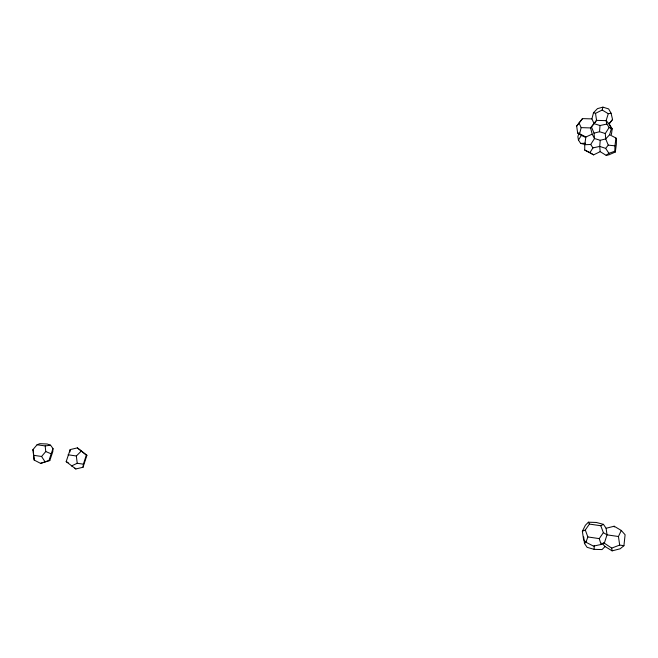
<?xml version="1.0" encoding="UTF-8"?>
<svg xmlns="http://www.w3.org/2000/svg" width="658" height="658" viewBox="0 0 658 658"><rect width="100%" height="100%" fill="white"/><g stroke="black" fill="none" stroke-linecap="round" stroke-linejoin="round"><path stroke-width="0.99" d="M592.159 134.142L594.503 138.525L600.228 140.286L605.705 138.912L609.653 134.734L615.962 138.032L616.456 138.887L616.349 144.267L615.337 152.014L608.954 154.794L606.191 155.362L600.17 151.661L593.606 154.86L584.74 150.082L584.748 144.719L585.867 136.996L592.159 134.142L590.613 127.932L596.551 120.365L595.531 113.341L593.516 112.724L591.904 118.892L594.042 123.49M606.108 528.267L607.013 534.847L604.431 542.834L601.083 544.479L593.475 546.115L585.941 542.225L583.588 539.741L582.379 531.253L585.365 525.281L588.392 522.197L596.288 522.46L603.427 524.352L606.108 528.267L614.153 526.227L621.275 530.455L625.1 534.757L623.924 545.696L620.157 548.797L612.121 550.853L605.08 546.551L602.029 549.578L594.158 549.356L594.19 545.498M615.337 152.014L614.843 151.233L614.942 145.829L615.962 138.032M52.994 448.55L52.796 451.676L49.802 460.567L40.599 463.372L34.191 460.082L32.9 449.661L37.078 444.767L39.825 443.681L47.195 444.002L50.559 445.219L52.994 448.55L48.972 460.468L40.599 463.372M584.748 144.719L590.695 144.489L594.503 138.525L594.018 133.146L599.52 131.732L600.022 125.53L606.873 124.041L609.152 127.496L611.348 128.598L609.653 134.734M600.228 140.286L599.726 146.413L600.17 151.661M69.945 451.956L70.167 449.587L77.373 447.892L86.914 455.254L83.031 467.254L75.835 468.965L66.178 461.645L70.167 449.587M83.031 467.254L83.393 464.17L86.321 455.122L77.373 447.892M611.43 134.503L612.195 128.754L608.971 123.794L612.557 119.501L611.068 113.209L608.642 108.924L602.925 107.147L597.472 108.628L593.516 112.724M585.867 136.996L579.599 133.722L581.154 127.627L579.056 123.03L582.486 118.621L591.904 118.892M595.531 113.341L602.177 110.018L602.925 107.147M579.048 132.858L577.864 136.7L578.456 140.072L580.669 143.419L585.011 144.464M611.068 113.209L608.272 113.694L606.108 120.644L606.873 124.041M585.941 542.225L587.849 536.944L585.299 530.019L589.412 524.089L588.392 522.197M623.924 545.696L619.68 545.087L618.454 536.517L621.275 530.455M578.456 140.072L581.351 135.408L585.645 137.44M584.74 150.082L589.955 152.574L592.957 147.902L599.726 146.413L605.656 148.379L608.255 145.13L605.705 138.912L605.294 133.516L609.152 127.496M601.083 544.479L599.257 538.622L603.37 532.643L600.77 525.726L589.412 524.089M581.154 127.627L590.613 127.932L596.551 120.365L606.108 120.644L609.144 123.951L611.348 128.598M609.144 123.951L612.557 119.501M581.351 135.408L577.658 133.048L576.663 126.114L582.486 118.621M576.663 126.114L579.056 123.03M33.459 455.278L41.569 456.471L45.764 451.536L45.172 445.927L37.078 444.767M71.434 465.996L77.216 463.273L76.353 455.986L81.173 451.174M594.158 549.356L587.125 547.341L584.469 543.475L586.582 541.608M611.512 129.297L612.195 128.754M606.191 155.362L608.93 153.306L614.843 151.233M600.77 525.726L603.427 524.352M582.379 531.253L585.299 530.019M603.616 542.702L611.701 548.098L619.68 545.087M45.172 445.927L50.559 445.219M580.669 143.419L585.53 143.222M608.255 145.13L614.942 145.829M48.972 460.468L49.802 460.567M66.178 461.645L68.202 462.714M68.07 454.777L76.353 455.986M618.454 536.517L607.013 534.847L603.37 532.643M77.216 463.273L83.393 464.17M587.849 536.944L599.257 538.622M86.321 455.122L86.914 455.254M599.52 131.732L605.294 133.516M594.067 123.646L600.022 125.53M577.658 133.048L579.599 133.722M45.764 451.536L50.831 453.683M602.177 110.018L608.272 113.694M589.955 152.574L593.606 154.86M74.889 468.126L75.835 468.965M601.848 543.031L605.08 546.551M605.656 148.379L608.93 153.306M590.695 144.489L592.957 147.902M41.569 456.471L44.974 461.686M591.484 126.936L594.018 133.146M32.9 449.661L33.27 451.117M611.701 548.098L612.121 550.853M614.153 526.227L614.251 526.968M33.385 452.136L34.191 460.082M583.72 536.961L584.469 543.475"/></g></svg>
